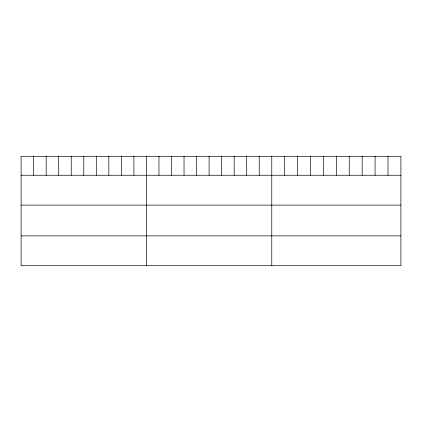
<?xml version="1.0" encoding="UTF-8"?>
<svg xmlns="http://www.w3.org/2000/svg" width="422" height="422" viewBox="0 0 422 422"><rect width="100%" height="100%" fill="white"/><g stroke="black" fill="none" stroke-linecap="round" stroke-linejoin="round"><path stroke-width="0.63" d="M400.9 175.257L400.9 265.712L21.1 265.712L21.1 156.288L400.9 156.288L400.9 175.257L21.1 175.257M21.1 205.108L400.9 205.108M21.1 235.861L400.9 235.861M387.987 156.288L387.987 175.257M375.074 156.288L375.074 175.257M362.16 156.288L362.16 175.257M349.247 156.288L349.247 175.257M336.334 156.288L336.334 175.257M323.421 156.288L323.421 175.257M310.508 156.288L310.508 175.257M297.594 156.288L297.594 175.257M284.681 156.288L284.681 175.257M271.768 156.288L271.768 265.712M259.235 156.288L259.235 175.257M246.701 156.288L246.701 175.257M234.168 156.288L234.168 175.257M221.634 156.288L221.634 175.257M209.101 156.288L209.101 175.257M196.568 156.288L196.568 175.257M184.034 156.288L184.034 175.257M171.501 156.288L171.501 175.257M158.967 156.288L158.967 175.257M146.434 156.288L146.434 265.712M133.901 156.288L133.901 175.257M121.367 156.288L121.367 175.257M108.834 156.288L108.834 175.257M96.3 156.288L96.3 175.257M83.767 156.288L83.767 175.257M71.234 156.288L71.234 175.257M58.7 156.288L58.7 175.257M46.167 156.288L46.167 175.257M33.633 156.288L33.633 175.257"/></g></svg>
